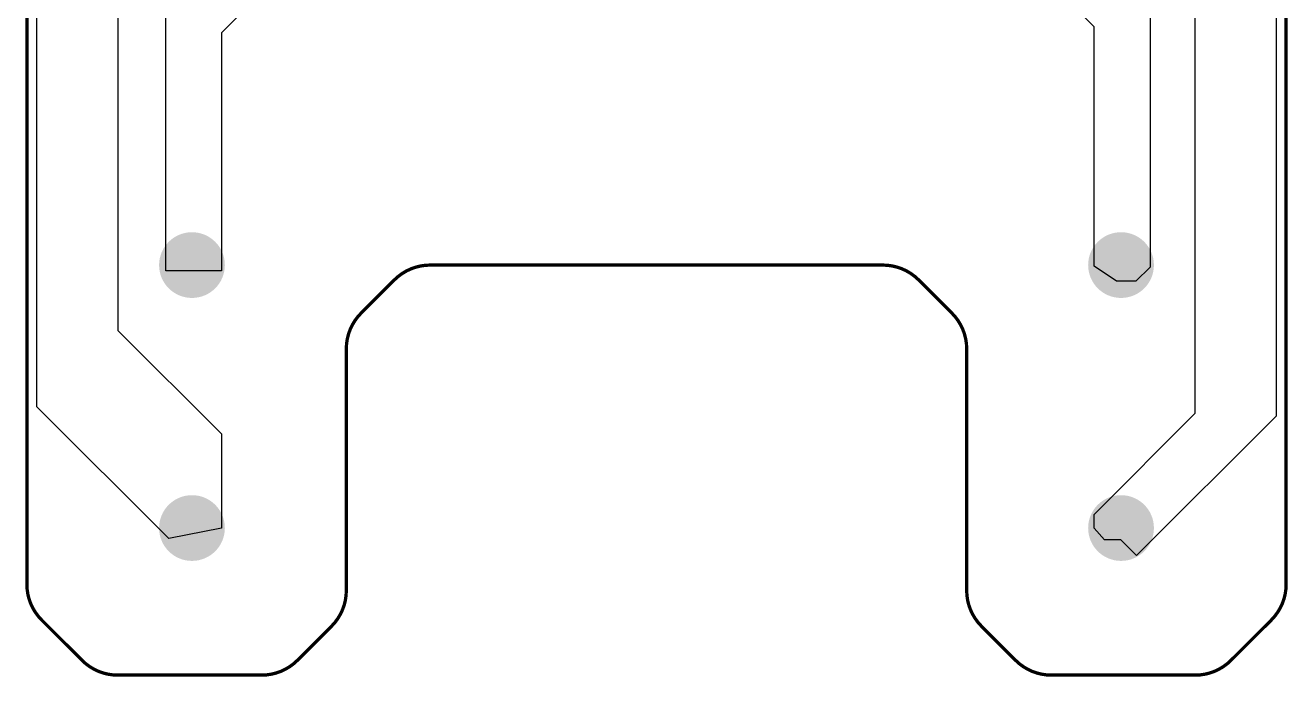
# Model space of a CAD drawing. Header units: millimetres. Extents: x 37 to 113.8, y 3.5 to 103.
# Drawn here: x 37 to 113.8, y 3.5 to 43.1 of the extents above; entities that cross this region are included whole.
import ezdxf

# ---------------------------------------------------------------- set-up
doc = ezdxf.new("R2010")
doc.units = ezdxf.units.MM
for name, color, linetype in [('Mechanical4', 56, 'Continuous'), ('TopLayer', 1, 'Continuous'), ('TopPaste', 8, 'Continuous'), ('TopSolder', 216, 'Continuous')]:
    doc.layers.add(name, color=color, linetype=linetype)

# ---------------------------------------------------------------- blocks, each defined once
blk = doc.blocks.new('C________4___SM0_5___6')
at = {"layer": 'TopLayer'}
h = blk.add_hatch(color=1, dxfattribs=at)
edge = h.paths.add_edge_path()
edge.add_arc((0, 0), 2, 0, 360)
at = {"layer": 'TopPaste'}
h = blk.add_hatch(color=8, dxfattribs=at)
edge = h.paths.add_edge_path()
edge.add_arc((0, 0), 2, 0, 360)
at = {"layer": 'TopSolder'}
h = blk.add_hatch(color=216, dxfattribs=at)
edge = h.paths.add_edge_path()
edge.add_arc((0, 0), 2, 0, 360)
blk = doc.blocks.new('C________4___SM0_5___7')
at = {"layer": 'TopLayer'}
h = blk.add_hatch(color=1, dxfattribs=at)
edge = h.paths.add_edge_path()
edge.add_arc((0, 0), 2, 0, 360)
at = {"layer": 'TopPaste'}
h = blk.add_hatch(color=8, dxfattribs=at)
edge = h.paths.add_edge_path()
edge.add_arc((0, 0), 2, 0, 360)
at = {"layer": 'TopSolder'}
h = blk.add_hatch(color=216, dxfattribs=at)
edge = h.paths.add_edge_path()
edge.add_arc((0, 0), 2, 0, 360)
blk = doc.blocks.new('C________4___SM0_5___9')
at = {"layer": 'TopLayer'}
h = blk.add_hatch(color=1, dxfattribs=at)
edge = h.paths.add_edge_path()
edge.add_arc((0, 0), 2, 0, 360)
at = {"layer": 'TopPaste'}
h = blk.add_hatch(color=8, dxfattribs=at)
edge = h.paths.add_edge_path()
edge.add_arc((0, 0), 2, 0, 360)
at = {"layer": 'TopSolder'}
h = blk.add_hatch(color=216, dxfattribs=at)
edge = h.paths.add_edge_path()
edge.add_arc((0, 0), 2, 0, 360)
blk = doc.blocks.new('C________4___SM0_5___10')
at = {"layer": 'TopLayer'}
h = blk.add_hatch(color=1, dxfattribs=at)
edge = h.paths.add_edge_path()
edge.add_arc((0, 0), 2, 0, 360)
at = {"layer": 'TopPaste'}
h = blk.add_hatch(color=8, dxfattribs=at)
edge = h.paths.add_edge_path()
edge.add_arc((0, 0), 2, 0, 360)
at = {"layer": 'TopSolder'}
h = blk.add_hatch(color=216, dxfattribs=at)
edge = h.paths.add_edge_path()
edge.add_arc((0, 0), 2, 0, 360)

msp = doc.modelspace()

# ---------------------------------------------------------------- linework, layer by layer
at = {"layer": 'Mechanical4', "const_width": 0.2}
for points in [[(37.125, 9.072), (37.125, 53.25)], [(113.703, 9.072), (113.703, 53.25)], [(61.645, 28.5), (75.414, 28.5)], [(75.414, 28.5), (89.183, 28.5)], [(57.448, 25.573), (59.477, 27.602)], [(91.351, 27.602), (93.38, 25.573)], [(56.55, 8.695), (56.55, 23.405)], [(94.278, 8.695), (94.278, 23.405)], [(38.023, 6.904), (40.479, 4.448)], [(110.349, 4.448), (112.805, 6.904)], [(53.573, 4.448), (55.652, 6.527)], [(95.176, 6.527), (97.255, 4.448)], [(42.647, 3.55), (43.2, 3.55)], [(43.2, 3.55), (51.405, 3.55)], [(99.423, 3.55), (107.628, 3.55)], [(107.628, 3.55), (108.181, 3.55)]]:
    msp.add_lwpolyline(points, dxfattribs=at)
for points in [[(59.477, 27.602, -0.198912), (61.645, 28.5)], [(89.183, 28.5, -0.198912), (91.351, 27.602)], [(56.55, 23.405, -0.198912), (57.448, 25.573)], [(93.38, 25.573, -0.198912), (94.278, 23.405)], [(38.023, 6.904, -0.198912), (37.125, 9.072)], [(56.55, 8.695, -0.198912), (55.652, 6.527)], [(95.176, 6.527, -0.198912), (94.278, 8.695)], [(113.703, 9.072, -0.198912), (112.805, 6.904)], [(42.647, 3.55, -0.198912), (40.479, 4.448)], [(53.573, 4.448, -0.198912), (51.405, 3.55)], [(99.423, 3.55, -0.198912), (97.255, 4.448)], [(110.349, 4.448, -0.198912), (108.181, 3.55)]]:
    msp.add_lwpolyline(points, format="xyb", dxfattribs=at)
at = {"layer": 'Mechanical4', "const_width": 0.1}
for points in [[(61.595, 28.5, 1), (61.695, 28.5, 1)], [(61.595, 28.5, 1), (61.695, 28.5, 1)], [(75.364, 28.5, 1), (75.464, 28.5, 1)], [(75.364, 28.5, 1), (75.464, 28.5, 1)], [(89.133, 28.5, 1), (89.233, 28.5, 1)], [(89.133, 28.5, 1), (89.233, 28.5, 1)], [(59.427, 27.602, 1), (59.527, 27.602, 1)], [(59.427, 27.602, 1), (59.527, 27.602, 1)], [(91.301, 27.602, 1), (91.401, 27.602, 1)], [(91.301, 27.602, 1), (91.401, 27.602, 1)], [(57.398, 25.573, 1), (57.498, 25.573, 1)], [(57.398, 25.573, 1), (57.498, 25.573, 1)], [(93.33, 25.573, 1), (93.43, 25.573, 1)], [(93.33, 25.573, 1), (93.43, 25.573, 1)], [(56.5, 23.405, 1), (56.6, 23.405, 1)], [(56.5, 23.405, 1), (56.6, 23.405, 1)], [(94.228, 23.405, 1), (94.328, 23.405, 1)], [(94.228, 23.405, 1), (94.328, 23.405, 1)], [(37.075, 9.072, 1), (37.175, 9.072, 1)], [(37.075, 9.072, 1), (37.175, 9.072, 1)], [(56.5, 8.695, 1), (56.6, 8.695, 1)], [(56.5, 8.695, 1), (56.6, 8.695, 1)], [(94.228, 8.695, 1), (94.328, 8.695, 1)], [(94.228, 8.695, 1), (94.328, 8.695, 1)], [(113.653, 9.072, 1), (113.753, 9.072, 1)], [(113.653, 9.072, 1), (113.753, 9.072, 1)], [(37.973, 6.904, 1), (38.073, 6.904, 1)], [(37.973, 6.904, 1), (38.073, 6.904, 1)], [(112.755, 6.904, 1), (112.855, 6.904, 1)], [(112.755, 6.904, 1), (112.855, 6.904, 1)], [(55.602, 6.527, 1), (55.702, 6.527, 1)], [(55.602, 6.527, 1), (55.702, 6.527, 1)], [(95.126, 6.527, 1), (95.226, 6.527, 1)], [(95.126, 6.527, 1), (95.226, 6.527, 1)], [(40.429, 4.448, 1), (40.529, 4.448, 1)], [(40.429, 4.448, 1), (40.529, 4.448, 1)], [(53.523, 4.448, 1), (53.623, 4.448, 1)], [(53.523, 4.448, 1), (53.623, 4.448, 1)], [(97.205, 4.448, 1), (97.305, 4.448, 1)], [(97.205, 4.448, 1), (97.305, 4.448, 1)], [(110.299, 4.448, 1), (110.399, 4.448, 1)], [(110.299, 4.448, 1), (110.399, 4.448, 1)], [(42.597, 3.55, 1), (42.697, 3.55, 1)], [(42.597, 3.55, 1), (42.697, 3.55, 1)], [(43.15, 3.55, 1), (43.25, 3.55, 1)], [(43.15, 3.55, 1), (43.25, 3.55, 1)], [(51.355, 3.55, 1), (51.455, 3.55, 1)], [(51.355, 3.55, 1), (51.455, 3.55, 1)], [(99.373, 3.55, 1), (99.473, 3.55, 1)], [(99.373, 3.55, 1), (99.473, 3.55, 1)], [(107.578, 3.55, 1), (107.678, 3.55, 1)], [(107.578, 3.55, 1), (107.678, 3.55, 1)], [(108.131, 3.55, 1), (108.231, 3.55, 1)], [(108.131, 3.55, 1), (108.231, 3.55, 1)]]:
    msp.add_lwpolyline(points, format="xyb", close=True, dxfattribs=at)
at = {"layer": 'TopLayer'}
for p, q in [((37.737, 19.882), (37.737, 83.403)), ((113.091, 83.504), (113.091, 19.316)), ((108.181, 19.481), (108.181, 51.64)), ((42.647, 51.288), (42.647, 24.528)), ((102.025, 42.988), (99.564, 45.448)), ((105.432, 45.448), (105.432, 28.375)), ((45.575, 28.15), (45.575, 45.025)), ((51.275, 44.955), (48.95, 42.63)), ((48.95, 42.63), (48.95, 28.15)), ((102.025, 28.425), (102.025, 42.988)), ((103.38, 27.515), (102.025, 28.425)), ((48.95, 28.15), (45.575, 28.15)), ((105.432, 28.375), (104.572, 27.515)), ((104.572, 27.515), (103.38, 27.515)), ((42.647, 24.528), (48.95, 18.225)), ((45.756, 11.863), (37.737, 19.882)), ((102.025, 13.325), (108.181, 19.481)), ((113.091, 19.316), (104.6, 10.825)), ((48.95, 18.225), (48.95, 12.5)), ((102.025, 12.5), (102.025, 13.325)), ((48.95, 12.5), (45.756, 11.863)), ((102.65, 11.775), (102.025, 12.5)), ((103.65, 11.775), (102.65, 11.775)), ((104.6, 10.825), (103.65, 11.775))]:
    msp.add_line(p, q, dxfattribs=at)

# ---------------------------------------------------------------- block references
at = {"rotation": 90}
for name, p in [('C________4___SM0_5___10', (47.164, 28.5)), ('C________4___SM0_5___9', (47.164, 12.5))]:
    msp.add_blockref(name, p, dxfattribs=at)
for name, p in [('C________4___SM0_5___6', (103.664, 28.5)), ('C________4___SM0_5___7', (103.664, 12.5))]:
    msp.add_blockref(name, p)

doc.saveas('drawing.dxf')
